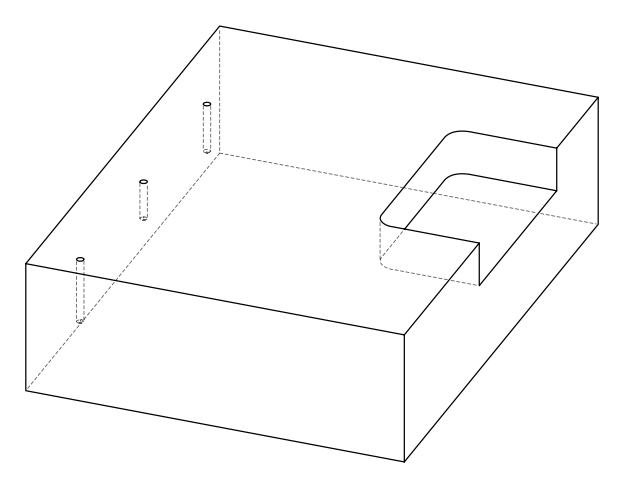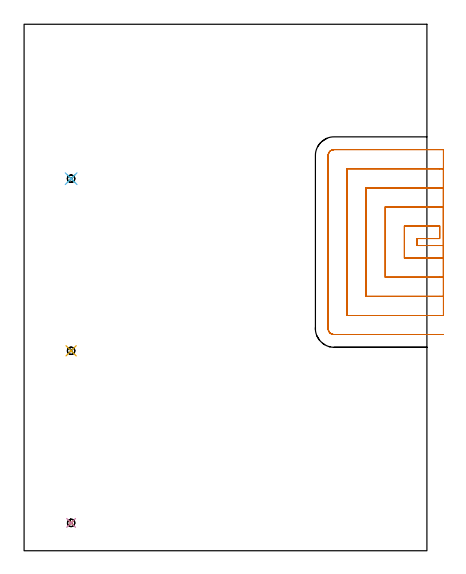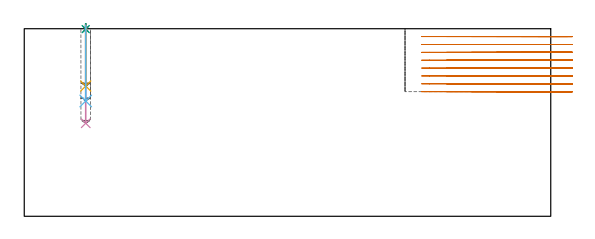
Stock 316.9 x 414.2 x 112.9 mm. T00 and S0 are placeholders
(PLAN: 7 operations, 2 tool changes, 29.4 min)
(1 SPOT_DRILL | STEP1POCKET | NXT0321_9005460120000 | 0.03 min | 1 mm3)
(2 SPOT_DRILL_1 | STEP1POCKET_1 | NXT0321_9005460120000 | 0.03 min | 0 mm3)
(3 SPOT_DRILL_2 | STEP1POCKET_2 | NXT0321_9005460120000 | 0.03 min | 0 mm3)
(4 DRILL_BLIND_HOLE_INTO_CENTER | STEP1POCKET | UGT0301_453 | 0.24 min | 1453 mm3)
(5 DRILL_BLIND_HOLE_INTO_CENTER_1 | STEP1POCKET_1 | UGT0301_453 | 0.15 min | 869 mm3)
(6 DRILL_BLIND_HOLE_INTO_CENTER_2 | STEP1POCKET_2 | UGT0301_453 | 0.18 min | 1102 mm3)
(7 MILL_SLOT | SLOT_PARTIAL_RECTANGULAR | UGT0201_094 | Follow Part, ap 5, ae 75% | 28.78 min | 546623 mm3)
(TOOL NXT0321_9005460120000 | NC Spot Drill, 142deg, 12mm, Carbide, Uncoated | D12 PA142 FL30 Z2)
(TOOL UGT0301_453 | Carbide Drill 5.8 mm | D5.8 PA118 FL57 Z2)
(TOOL UGT0201_094 | End mill 20 mm | D20 FL38 Z4)
(OP 1 SPOT_DRILL)
G17 G21 G94 G90
T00 M6
G54
G17 G0 G90 X37. Y21.9 S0 M3
G43 Z122.9 H0
G94 G81 G98 Z112.65 F250. R115.9
G80
M5
M2
(OP 2 SPOT_DRILL_1)
G17 G21 G94 G90
T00 M6
G54
G17 G0 G90 X37. Y157.3 S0 M3
G43 Z122.9 H0
G94 G81 G98 Z112.65 F250. R115.9
G80
M5
M2
(OP 3 SPOT_DRILL_2)
G17 G21 G94 G90
T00 M6
G54
G17 G0 G90 X37. Y292.7 S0 M3
G43 Z122.9 H0
G94 G81 G98 Z112.65 F250. R115.9
G80
M5
M2
(OP 4 DRILL_BLIND_HOLE_INTO_CENTER)
G17 G21 G94 G90
T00 M6
G54
G17 G0 G90 X37. Y21.9 S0 M3
G43 Z122.9 H0
G94 G81 G98 Z56. F250. R114.9
G80
M5
M2
(OP 5 DRILL_BLIND_HOLE_INTO_CENTER_1)
G17 G21 G94 G90
T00 M6
G54
G17 G0 G90 X37. Y157.3 S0 M3
G43 Z122.9 H0
G94 G81 G98 Z78.4 F250. R114.9
G80
M5
M2
(OP 6 DRILL_BLIND_HOLE_INTO_CENTER_2)
G17 G21 G94 G90
T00 M6
G54
G17 G0 G90 X37. Y292.7 S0 M3
G43 Z122.9 H0
G94 G81 G98 Z69.4 F250. R114.9
G80
M5
M2
(OP 7 MILL_SLOT)
G17 G21 G94 G90
T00 M6
G54
G17 G0 G90 X329.9 Y240.1 S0 M3
G43 Z122.9 H0
Z108.162
G94 G1 X326.9 F250.
X309.2 F500.
Y245.6
X326.9
Y255.6
X299.2
Y230.1
X326.9
X329.9 F250.
Y270.6
X326.9
X284.2 F500.
Y215.1
X326.9
X329.9 F250.
Y285.6
X326.9
X269.2 F500.
Y200.1
X326.9
X329.9 F250.
Y300.6
X326.9
X254.2 F500.
Y185.1
X326.9
X329.9 F250.
Y315.6
X326.9
X243.9 F500.
G3 X239.2 Y310.9 R4.7
G1 Y174.8
G3 X243.9 Y170.1 R4.7
G1 X326.9
X329.9 F250.
G0 Y240.1 Z103.425
G1 X326.9
X309.2 F500.
Y245.6
X326.9
Y255.6
X299.2
Y230.1
X326.9
X329.9 F250.
Y270.6
X326.9
X284.2 F500.
Y215.1
X326.9
X329.9 F250.
Y285.6
X326.9
X269.2 F500.
Y200.1
X326.9
X329.9 F250.
Y300.6
X326.9
X254.2 F500.
Y185.1
X326.9
X329.9 F250.
Y315.6
X326.9
X243.9 F500.
G3 X239.2 Y310.9 R4.7
G1 Y174.8
G3 X243.9 Y170.1 R4.7
G1 X326.9
X329.9 F250.
G0 Y240.1 Z98.687
G1 X326.9
X309.2 F500.
Y245.6
X326.9
Y255.6
X299.2
Y230.1
X326.9
X329.9 F250.
Y270.6
X326.9
X284.2 F500.
Y215.1
X326.9
X329.9 F250.
Y285.6
X326.9
X269.2 F500.
Y200.1
X326.9
X329.9 F250.
Y300.6
X326.9
X254.2 F500.
Y185.1
X326.9
X329.9 F250.
Y315.6
X326.9
X243.9 F500.
G3 X239.2 Y310.9 R4.7
G1 Y174.8
G3 X243.9 Y170.1 R4.7
G1 X326.9
X329.9 F250.
G0 Y240.1 Z93.95
G1 X326.9
X309.2 F500.
Y245.6
X326.9
Y255.6
X299.2
Y230.1
X326.9
X329.9 F250.
Y270.6
X326.9
X284.2 F500.
Y215.1
X326.9
X329.9 F250.
Y285.6
X326.9
X269.2 F500.
Y200.1
X326.9
X329.9 F250.
Y300.6
X326.9
X254.2 F500.
Y185.1
X326.9
X329.9 F250.
Y315.6
X326.9
X243.9 F500.
G3 X239.2 Y310.9 R4.7
G1 Y174.8
G3 X243.9 Y170.1 R4.7
G1 X326.9
X329.9 F250.
G0 Y240.1 Z89.212
G1 X326.9
X309.2 F500.
Y245.6
X326.9
Y255.6
X299.2
Y230.1
X326.9
X329.9 F250.
Y270.6
X326.9
X284.2 F500.
Y215.1
X326.9
X329.9 F250.
Y285.6
X326.9
X269.2 F500.
Y200.1
X326.9
X329.9 F250.
Y300.6
X326.9
X254.2 F500.
Y185.1
X326.9
X329.9 F250.
Y315.6
X326.9
X243.9 F500.
G3 X239.2 Y310.9 R4.7
G1 Y174.8
G3 X243.9 Y170.1 R4.7
G1 X326.9
X329.9 F250.
G0 Y240.1 Z84.475
G1 X326.9
X309.2 F500.
Y245.6
X326.9
Y255.6
X299.2
Y230.1
X326.9
X329.9 F250.
Y270.6
X326.9
X284.2 F500.
Y215.1
X326.9
X329.9 F250.
Y285.6
X326.9
X269.2 F500.
Y200.1
X326.9
X329.9 F250.
Y300.6
X326.9
X254.2 F500.
Y185.1
X326.9
X329.9 F250.
Y315.6
X326.9
X243.9 F500.
G3 X239.2 Y310.9 R4.7
G1 Y174.8
G3 X243.9 Y170.1 R4.7
G1 X326.9
X329.9 F250.
G0 Y240.1 Z79.737
G1 X326.9
X309.2 F500.
Y245.6
X326.9
Y255.6
X299.2
Y230.1
X326.9
X329.9 F250.
Y270.6
X326.9
X284.2 F500.
Y215.1
X326.9
X329.9 F250.
Y285.6
X326.9
X269.2 F500.
Y200.1
X326.9
X329.9 F250.
Y300.6
X326.9
X254.2 F500.
Y185.1
X326.9
X329.9 F250.
Y315.6
X326.9
X243.9 F500.
G3 X239.2 Y310.9 R4.7
G1 Y174.8
G3 X243.9 Y170.1 R4.7
G1 X326.9
X329.9 F250.
G0 Y240.1 Z75.
G1 X326.9
X309.2 F500.
Y245.6
X326.9
Y255.6
X299.2
Y230.1
X326.9
X329.9 F250.
Y270.6
X326.9
X284.2 F500.
Y215.1
X326.9
X329.9 F250.
Y285.6
X326.9
X269.2 F500.
Y200.1
X326.9
X329.9 F250.
Y300.6
X326.9
X254.2 F500.
Y185.1
X326.9
X329.9 F250.
Y315.6
X326.9
X243.9 F500.
G3 X239.2 Y310.9 R4.7
G1 Y174.8
G3 X243.9 Y170.1 R4.7
G1 X326.9
X329.9 F250.
G0 Z122.9
M5
M2
